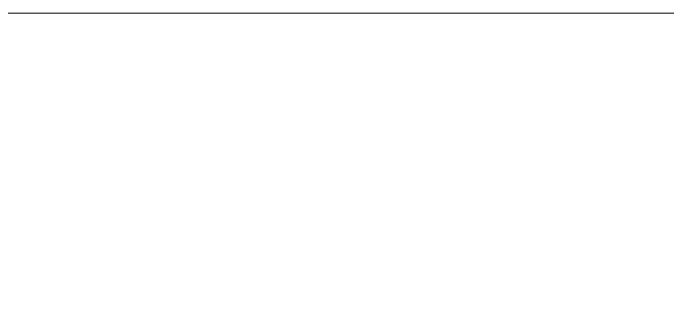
# Model space of a CAD drawing. Extents: x -509638 to 57327, y -29287 to 19916.
# Drawn here: x -3183 to 13206, y 12166 to 19916 of the extents above; entities that cross this region are included whole.
import ezdxf
from ezdxf import colors
from ezdxf.entities.mleader import LeaderData, LeaderLine
from ezdxf.math import Vec2, Vec3

# ---------------------------------------------------------------- set-up
doc = ezdxf.new("R2010")
doc.units = 0
doc.header["$LTSCALE"] = 0.25
doc.linetypes.add('DASHDOT', pattern=[25.4, 12.7, -6.35, 0, -6.35])
for name, color, linetype, lineweight in [('01-First Floor$0$Frame', 252, 'Continuous', 9), ('E-LITE-CLNG-CNDT', 6, 'DASHDOT', 35), ('E-POWR-TEXT', 6, 'Continuous', 25)]:
    doc.layers.add(name, color=color, linetype=linetype, lineweight=lineweight)
doc.styles.add('DC_Elc_Romans', font='elc_romans.shx', dxfattribs={"width": 0.7})

# ---------------------------------------------------------------- blocks, each defined once
blk = doc.blocks.new('01-First Floor')
at = {"layer": '01-First Floor$0$Frame'}
blk.add_line((57327, 19916, 0), (-12260, 19916, 0), dxfattribs=at)

msp = doc.modelspace()

# ---------------------------------------------------------------- block references
at = {"layer": 'E-LITE-CLNG-CNDT'}
msp.add_blockref('01-First Floor', (0, 0), dxfattribs=at)

# ---------------------------------------------------------------- leaders
at = {"layer": 'E-POWR-TEXT'}
ml = msp.add_multileader_mtext('Standard', dxfattribs=at)
ml.set_content('CABLE TRAY FOR\\PLOW CURRENT DATA\\PCABLES ', color=256, style='DC_Elc_Romans')
ml.set_leader_properties(color=45)
ml.build(insert=Vec2(0, 0))
ml.multileader.update_dxf_attribs({"dogleg_length": 2, "arrow_head_size": 200, "scale": 100})
ctx = ml.context
ctx.base_point, ctx.scale, ctx.char_height, ctx.arrow_head_size, ctx.landing_gap_size, ctx.plane_origin = Vec3(18127, 14096, 0), 100, 200, 200, 200, Vec3(23718, 13910, 0)
ctx.text_align_type = 2
notes = []
notes.append((ctx, [(1, (1, 1, 0), (20758, 14096, 0), (-1, 0), 84.7, [(2, [(24916, 6890, 0)], 0, [])])]))
ctx.mtext.insert, ctx.mtext.width, ctx.mtext.alignment, ctx.mtext.flow_direction = Vec3(20474, 14196, 0), 5291.74, 3, 5
for ctx, leaders in notes:
    for number, flags, end, landing, length, lines in leaders:
        leader = LeaderData()
        leader.index, (leader.has_last_leader_line, leader.has_dogleg_vector, leader.attachment_direction) = number, flags
        leader.last_leader_point, leader.dogleg_vector, leader.dogleg_length = Vec3(end), Vec3(landing), length
        for number, points, colour, breaks in lines:
            line = LeaderLine()
            line.index, line.vertices, line.color, line.breaks = number, Vec3.list(points), colors.encode_raw_color(colour), breaks
            leader.lines.append(line)
        ctx.leaders.append(leader)

doc.saveas('drawing.dxf')
